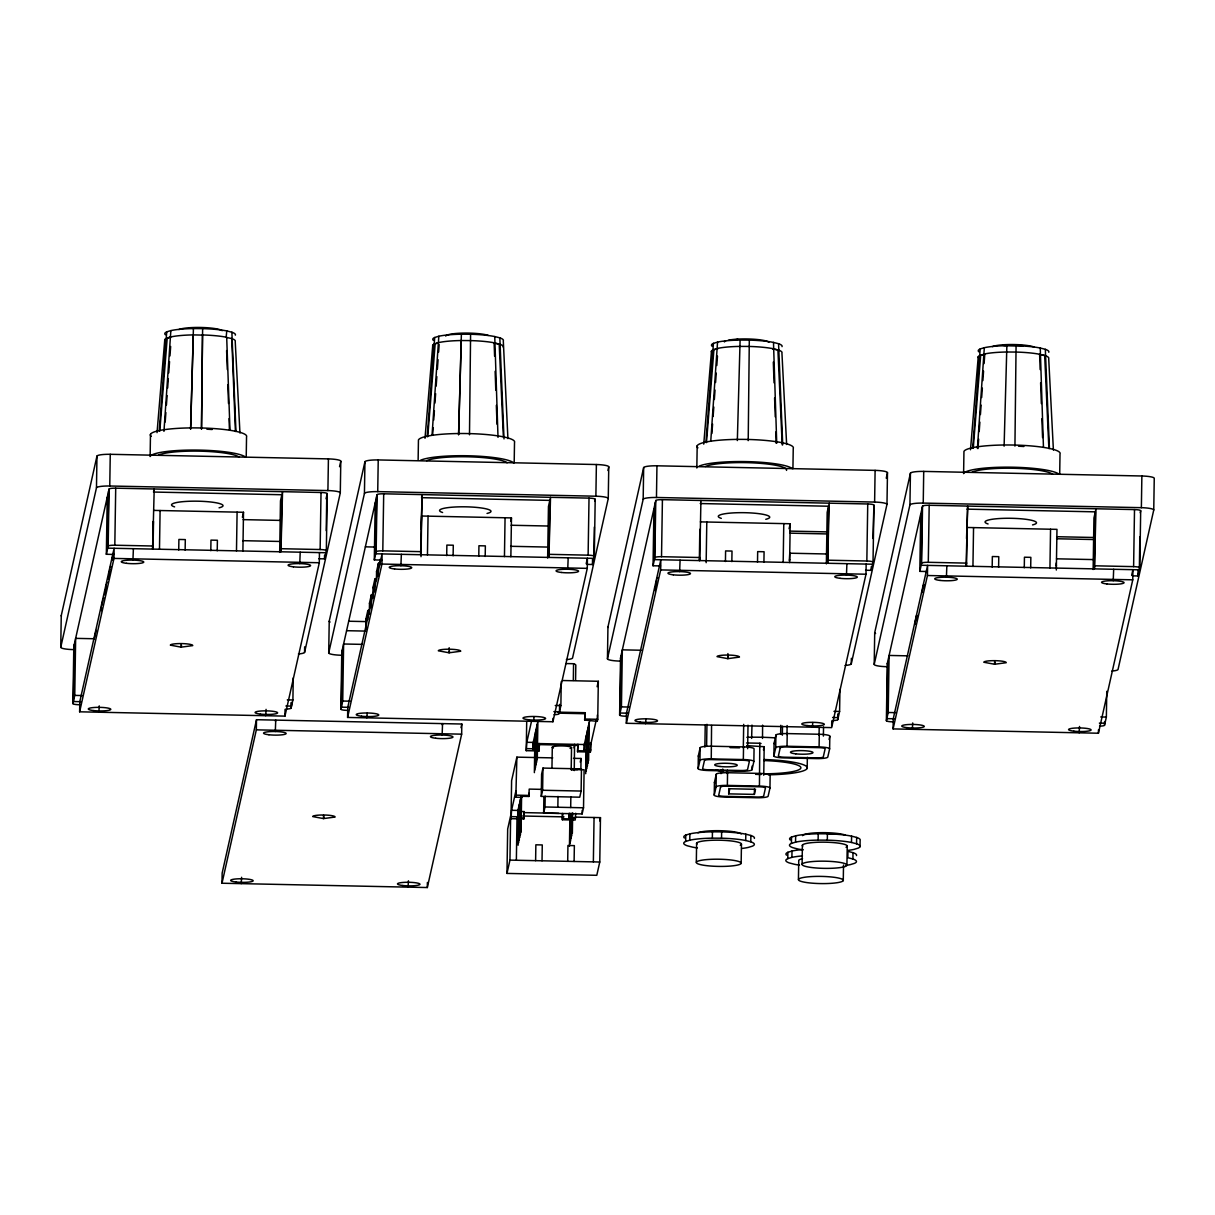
<?xml version="1.0" encoding="UTF-8"?>
<svg xmlns="http://www.w3.org/2000/svg" width="1215" height="1215" viewBox="0 0 1215 1215"><rect width="100%" height="100%" fill="white"/><g stroke="black" fill="none" stroke-linecap="round" stroke-linejoin="round"><path stroke-width="1.5" d="M201.477 429.001L202.616 328.627L193.413 328.566A35.311 5.65 0.9 0 0 170.859 330.602L166.728 331.862A35.311 5.65 0.9 0 0 165.437 334.763M201.508 429.153L202.51 334.96A35.311 5.65 0.9 0 1 226.689 337.269L229.969 429.837M469.491 434.788L470.585 334.247L461.381 334.201A35.311 5.65 0.9 0 0 438.828 336.236L434.697 337.497A35.311 5.65 0.9 0 0 433.406 340.382M748.212 440.635L749.306 340.109L740.102 340.063A35.311 5.65 0.9 0 0 717.549 342.098L713.433 343.344A35.311 5.65 0.9 0 0 712.127 346.245M762.504 738.462L762.61 725.142M1014.935 446.102L1016.074 345.713L1006.871 345.668A35.311 5.65 0.9 0 0 984.317 347.703L980.201 348.948A35.311 5.65 0.9 0 0 978.895 351.849M73.128 649.6A13.213 2.111 0.9 0 1 60.75 647.291L61.251 615.61L96.972 456.081A13.213 2.111 0.9 0 1 110.261 454.304L328.415 458.89A13.213 2.111 0.9 0 1 340.792 461.199L340.291 492.895L304.57 652.409A13.213 2.111 0.9 0 1 298.404 653.974M79.097 704.73A6.424 1.033 0.9 0 1 72.915 703.576L73.811 646.532L109.077 489.068A6.424 1.033 0.9 0 1 115.714 488.172L321.033 492.485A6.424 1.033 0.9 0 1 327.23 493.639L326.334 550.684L324.496 558.87L318.877 558.748M74.267 644.497L73.371 701.526L80.858 701.693M72.915 703.576L74.753 695.39L75.649 638.361L94.36 638.756M79.628 711.808L79.795 701.663L114.134 548.284L113.982 558.414L79.628 711.808L284.948 716.121L319.302 562.742L319.454 552.597M60.75 647.291L96.471 487.777L96.972 456.081M99.25 705.869L98.886 712.218M101.316 610.629L101.377 607.014M104.855 594.849L106.373 584.673M113.83 554.435L106.343 554.283L107.239 497.239M108.621 491.103L107.725 548.147L325.878 552.734M106.343 554.283L108.181 546.097L109.077 489.068M96.471 487.777A13.213 2.111 0.9 0 1 109.76 486L110.261 454.304M108.393 579.054L109.912 568.893M108.181 546.097A6.424 1.033 0.9 0 1 114.817 545.216L115.714 488.172M133.392 548.679L132.936 560.1M150.478 434.332L150.128 456.521A48.16 7.7 0.9 0 1 195.281 450.066A48.16 7.7 0.9 0 1 245.445 457.068M153.075 521.493L152.634 549.089L154.214 488.977L153.53 492.045L281.85 494.748L280.954 551.792L282.548 491.68L280.483 500.884L279.678 552.4M153.06 549.195L153.5 521.478M159.484 549.332L160.091 510.513M159.211 430.976L166.728 331.862M163.949 431.355L170.859 330.602M178.727 550L178.894 539.445L185.303 539.582L185.136 550.137M181.187 643.783L181.126 647.155L192.76 645.605A11.239 1.792 0.9 0 0 181.931 643.586A11.239 1.792 0.9 0 0 170.313 645.135L181.126 647.155L181.536 645.378M190.603 428.941L193.413 328.566M210.803 550.684L210.97 540.113L217.394 540.25L217.227 550.82M202.616 328.627A35.311 5.65 0.9 0 1 226.78 330.92L226.142 337.36L231.761 338.575A35.311 5.65 0.9 0 1 235.224 341.491L239.947 432.996M221.996 883.229L222.148 873.084L256.502 719.705L461.822 724.019L461.654 734.164L427.316 887.542L221.996 883.229L256.335 729.851L256.502 719.705M235.953 431.386L231.868 332.227L226.78 330.92M236.485 550.957L237.092 512.138M242.894 551.094L243.501 512.274L153.682 510.391M246.22 457.235L246.539 436.899A48.16 7.7 0.9 0 0 195.63 427.893A48.16 7.7 0.9 0 0 151.237 436.352M241.603 877.291L241.238 883.639M266.07 709.363L265.705 715.711M284.948 716.121L285.054 709.363M286.087 709.044A6.424 1.033 0.9 0 0 291.068 708.163L291.16 702.65M291.585 702.437L291.524 706.112L285.905 706.006M291.068 708.163L292.906 699.977L293.24 677.909M300.211 552.187L299.756 563.608M304.57 652.409L304.661 646.82M326.334 550.684A6.424 1.033 0.9 0 0 320.137 549.529L321.033 492.485M324.496 558.87L324.557 555.179M326.212 530.651L326.774 495.69M340.291 492.895A13.213 2.111 0.9 0 0 327.913 490.571L328.415 458.89M323.555 815.204L323.494 818.591L335.127 817.027A11.239 1.792 0.9 0 0 324.299 815.007A11.239 1.792 0.9 0 0 312.665 816.556L323.494 818.591L323.904 816.799M341.096 655.234A13.213 2.111 0.9 0 1 328.718 652.926L329.219 621.23L364.94 461.715A13.213 2.111 0.9 0 1 378.229 459.938L596.383 464.525A13.213 2.111 0.9 0 1 608.761 466.833L608.259 498.53L572.538 658.044A13.213 2.111 0.9 0 1 566.372 659.608M347.08 710.365A6.424 1.033 0.9 0 1 340.883 709.211L341.779 652.166L377.045 494.687A6.424 1.033 0.9 0 1 383.697 493.806L589.017 498.12A6.424 1.033 0.9 0 1 595.198 499.274L594.302 556.318L592.464 564.504L586.86 564.383M342.235 650.131L341.339 707.16L348.827 707.327M340.883 709.211L342.721 701.025L343.617 643.996L362.328 644.375M347.596 717.442L347.763 707.297L382.102 553.919L381.95 564.049L347.596 717.442L552.916 721.756L587.27 568.362L587.422 558.232L586.192 563.73M328.718 652.926L364.439 493.396L364.94 461.715M365.791 629.78L365.958 618.921L367.796 610.735A10.92 1.747 0.9 0 1 368.768 610.097M367.644 619.787L367.796 610.735M367.188 713.19L366.854 717.837M369.33 614L369.497 603.141L371.319 594.955A10.92 1.747 0.9 0 1 372.306 594.302M371.122 607.621L371.319 594.955M372.853 598.205L373.035 587.346L374.858 579.16A10.92 1.747 0.9 0 1 375.845 578.522M381.799 560.069L374.311 559.918L375.207 502.873M374.66 591.842L374.858 579.16M376.589 496.738L375.693 553.782L593.846 558.368L594.332 527.082M374.311 559.918L376.149 551.731L377.045 494.687M364.439 493.396A13.213 2.111 0.9 0 1 377.728 491.619L378.229 459.938M376.422 580.618L376.559 571.566L378.397 563.38A10.92 1.747 0.9 0 1 379.369 562.727M378.199 576.062L378.397 563.38M379.961 564.823L380.037 559.401M376.149 551.731A6.424 1.033 0.9 0 1 382.801 550.851L383.697 493.806M401.36 554.313L400.904 565.734M408.437 880.799L408.058 887.147M418.127 460.303L418.446 439.967A48.16 7.7 0.9 0 1 469.901 433.618A48.16 7.7 0.9 0 1 514.507 442.533L514.188 462.869M421.013 528.965L422.182 494.611L420.603 554.723M421.013 556.683L421.651 516.01L511.469 517.909L510.862 556.728M427.452 554.966L428.06 516.147M427.194 436.61L434.697 337.497M427.316 887.542L427.391 882.47M432.054 435.092L438.828 336.236M446.695 555.635L446.862 545.079L453.286 545.216L453.119 555.771M449.185 647.716L449.11 652.789L460.728 651.24A11.239 1.792 0.9 0 0 449.899 649.22A11.239 1.792 0.9 0 0 438.281 650.769L449.11 652.789L449.504 650.997M458.571 434.575L461.381 334.201M478.786 556.318L478.938 545.748L485.362 545.884L485.195 556.44M498.013 437.354L494.748 336.555A35.311 5.65 0.9 0 0 470.585 334.247M504.012 438.904L499.836 337.861L494.748 336.555M507.916 438.63L503.299 340.792A35.311 5.65 0.9 0 0 499.836 337.861M504.453 556.591L505.06 517.772M506.974 873.418L507.673 829.04L510.649 815.751L509.951 860.114L506.974 873.418L596.793 875.301L599.77 862.012L600.468 817.634L575.272 817.118M524.075 817.923L517.666 817.786L517.757 811.453L524.181 811.59L523.847 818.956L511.014 818.682L511.606 780.653L516.876 757.142L552.734 757.887M511.014 818.682L511.576 810.299L515.919 790.874L515.828 797.207L522.237 797.344L522.465 796.311L528.889 796.448L529.208 789.097L542.042 789.37M515.828 797.207L516.876 757.142M516.36 860.25L517.028 817.741M517.666 817.786L517.985 810.435L511.576 810.299M518.106 845.23L518.714 807.216M518.699 842.633L519.291 804.619M519.276 840.036L519.868 802.022M519.853 837.439L520.46 799.424M520.445 834.842L521.038 796.827L517.757 811.453M521.022 832.245L521.6 795.81M523.847 818.956L524.181 811.59M539.08 750.946L539.399 743.595L539.08 750.946L526.247 750.673L526.702 721.71M526.247 750.673L526.794 742.289L531.608 720.829M528.889 796.448L528.935 793.289M539.308 749.928L532.884 749.792L532.99 743.458L537.881 721.619L537.273 759.648M532.884 749.792L533.218 742.426L526.794 742.289M534.008 716.698L533.674 721.346M534.372 772.634L534.965 734.604M534.949 770.037L535.557 732.007M535.542 767.44L536.134 729.41M536.119 764.843L536.711 726.813M536.696 762.245L537.288 724.216M535.618 860.66L535.861 844.805L542.27 844.941L542.027 860.797M541.252 796.387L541.601 774.213L542.968 768.077L581.469 768.882L581.119 791.056L579.752 797.192L541.252 796.387L542.619 790.251L542.968 768.077M571.278 769.49L584.111 769.763L583.519 807.793L582.137 813.928L543.637 813.108L543.895 796.812M547.646 558.034L548.451 506.518L550.517 497.315L548.937 557.412L549.833 500.383L421.499 497.679M543.637 813.108L545.019 806.973L545.186 796.114M551.959 767.637L552.293 747.255M552.916 721.756L552.977 718.369M557.852 807.246L558.019 796.387M559.614 704.381L559.492 711.747L553.888 711.625M554.055 714.678A6.424 1.033 0.9 0 0 559.037 713.797L560.874 705.611L561.239 681.691M575.713 813.23L575.181 820.034L562.348 819.76L562.439 813.427M562.348 819.76L562.651 813.989M568.18 557.822L567.739 569.243M567.694 861.329L567.937 845.488L574.361 845.625L574.103 861.465M562.575 818.743L568.985 818.864L569.06 814.111M568.985 818.864L569.288 813.093M569.44 846.323L569.941 814.627M570.017 843.726L570.488 813.898M570.686 807.519L570.853 796.645M571.187 769.9L571.536 747.665M570.61 841.114L571.05 813.154M573.313 680.415L573.571 663.724L566.16 663.557M571.187 838.517L571.566 814.293M571.764 835.92L572.128 813.564M572.356 833.323L572.675 812.82M574.255 770.583L574.558 744.324M575.576 680.354L575.804 665.304A19.258 3.083 0.9 0 0 573.571 663.724M577.565 751.751L577.9 744.4L577.565 751.751L590.399 752.024L590.961 743.641L596.17 720.374M580.876 769.353L581.043 758.479L573.495 758.327M582.137 813.928L582.198 810.299M577.808 750.733L584.218 750.87L584.324 744.537L589.913 719.569M562.469 680.521L598.327 681.281L597.734 719.31L597.279 721.346L584.673 720.055L584.992 712.704L557.503 712.127M584.218 750.87L584.552 743.504L590.961 743.641M584.673 720.055L584.992 712.704M594.302 556.318A6.424 1.033 0.9 0 0 588.121 555.164L589.017 498.12M585.706 773.712L586.298 735.683M586.283 771.115L586.875 733.085M586.86 768.518L587.468 730.488M587.452 765.921L588.045 727.891M588.03 763.324L588.622 725.294M588.607 760.727L589.199 722.697M592.464 564.504L592.556 558.976M590.399 752.024L590.551 742.972M608.259 498.53A13.213 2.111 0.9 0 0 595.882 496.206L596.383 464.525M593.36 861.875L594.059 817.513M597.279 721.346L597.37 715.012M619.817 661.097A13.213 2.111 0.9 0 1 607.454 658.773L607.94 627.092L643.661 467.562A13.213 2.111 0.9 0 1 656.951 465.801L875.104 470.372A13.213 2.111 0.9 0 1 887.482 472.696L886.98 504.377L851.259 663.906A13.213 2.111 0.9 0 1 845.093 665.471M625.801 716.227A6.424 1.033 0.9 0 1 619.62 715.073L620.516 658.029L655.766 500.55A6.424 1.033 0.9 0 1 662.418 499.669L867.738 503.982A6.424 1.033 0.9 0 1 873.919 505.136L873.023 562.181L871.201 570.351L865.581 570.23M620.971 655.979L620.075 713.023L627.563 713.175M619.62 715.073L621.442 706.887L622.338 649.843L641.049 650.238M626.332 723.29L626.484 713.159L660.839 559.766L660.671 569.911L626.332 723.29L831.652 727.618L865.991 574.224L866.158 564.079M607.454 658.773L643.175 499.259L643.661 467.562M645.909 719.037L645.575 723.7M660.535 565.932L653.047 565.765L653.943 508.736M655.31 502.6L654.414 559.629L872.567 564.216M653.047 565.765L654.87 557.594L655.766 500.55M655.082 590.551L656.601 580.375M643.175 499.259A13.213 2.111 0.9 0 1 656.465 497.482L656.951 465.801M654.87 557.594A6.424 1.033 0.9 0 1 661.522 556.698L662.418 499.669M680.081 560.176L679.641 571.597M697.38 847.933A35.311 5.65 0.9 0 1 692.353 847.083L687.28 845.777A35.311 5.65 0.9 0 1 685.655 841.448L685.761 835.1L689.877 833.854A35.311 5.65 0.9 0 1 712.446 831.819L721.634 831.865A35.311 5.65 0.9 0 1 745.813 834.173L750.885 835.48A35.311 5.65 0.9 0 1 754.348 838.396M685.655 841.448L689.786 840.188L689.877 833.854M696.833 468.003L697.182 445.829M699.825 529.3L699.339 560.586L700.022 557.518L661.522 556.698M699.764 560.692L700.918 500.474M696.317 862.21L696.62 843.195M698.139 768.579L698.336 755.897L700.159 747.726A10.92 1.747 0.9 0 1 711.458 746.207L743.534 746.891A10.92 1.747 0.9 0 1 754.059 748.85L753.862 761.532L752.024 769.702A10.92 1.747 0.9 0 1 740.725 771.221L708.649 770.538A10.92 1.747 0.9 0 1 698.139 768.579L699.962 760.393L700.159 747.726M706.158 562.682L706.796 522.01M704.882 746.982L705.232 725.249M706.614 746.04L706.948 724.307M705.915 442.473L713.433 343.344M710.775 440.954L717.549 342.098M699.962 760.393A10.92 1.747 0.9 0 1 711.261 758.889L711.565 725.507M689.786 840.188A35.311 5.65 0.9 0 1 712.339 838.153L712.446 831.819M714.238 795.096L714.435 782.414L716.258 774.244A10.92 1.747 0.9 0 1 727.557 772.725L759.648 773.408A10.92 1.747 0.9 0 1 770.158 775.367L769.961 788.049L768.123 796.235A10.92 1.747 0.9 0 1 756.839 797.739L724.748 797.07A10.92 1.747 0.9 0 1 714.238 795.096L716.06 786.91L716.258 774.244M720.996 773.651L721.042 770.082M725.431 561.497L725.598 550.927L732.007 551.063L731.84 561.634M742.168 848.419A35.311 5.65 0.9 0 0 748.288 847.417L752.404 846.156A35.311 5.65 0.9 0 0 750.794 841.813L745.706 840.507A35.311 5.65 0.9 0 0 721.543 838.198L721.634 831.865M722.712 772.588L722.758 769.034M727.906 653.579L727.831 658.652L739.464 657.102A11.239 1.792 0.9 0 0 728.635 655.067A11.239 1.792 0.9 0 0 717.002 656.616L727.831 658.652L728.225 656.859M727.329 773.758L727.39 770.188M716.06 786.91A10.92 1.747 0.9 0 1 727.36 785.406L727.557 772.725M728.696 793.866L729.835 788.748L755.502 789.294L754.363 794.397L728.696 793.866L728.772 788.429M740.102 340.063L737.338 440.574M741.15 863.409A22.478 3.599 0.9 0 0 708.907 859.43A22.478 3.599 0.9 0 0 706.143 865.596A22.478 3.599 0.9 0 0 741.15 863.409L741.454 844.395M743.307 747.908L743.686 724.368M753.862 761.532A10.92 1.747 0.9 0 0 743.337 759.557L743.534 746.891M745.706 840.507L745.813 834.173M747.65 748.713L748.015 725.173M750.794 841.813L750.885 835.48M752.024 769.702L752.085 766.088M757.507 562.165L757.674 551.61L764.083 551.747L763.916 562.302M754.363 794.397L754.439 788.975M769.961 788.049A10.92 1.747 0.9 0 0 759.436 786.075L759.8 743.246L746.587 742.972M763.749 775.246L764.189 746.724L746.648 745.63M776.734 443.217L773.484 342.417A35.311 5.65 0.9 0 0 749.306 340.109M782.733 444.766L778.557 343.724L773.484 342.417M773.879 755.943L774.092 743.276L775.914 735.09A10.92 1.747 0.9 0 1 787.214 733.587L819.29 734.255A10.92 1.747 0.9 0 1 829.815 736.229L829.617 748.896L827.779 757.082A10.92 1.747 0.9 0 1 816.48 758.585L784.404 757.917A10.92 1.747 0.9 0 1 773.879 755.943L775.717 747.772L775.914 735.09M783.174 562.439L783.781 523.619M780.638 734.346L780.789 725.294M782.339 735.227L782.475 726.175M786.986 734.604L787.123 725.552M789.598 562.575L790.206 523.756L700.372 521.873M775.717 747.772A10.92 1.747 0.9 0 1 787.016 746.253L787.214 733.587M792.924 468.717L793.243 448.396A48.16 7.7 0.9 0 0 742.335 439.374A48.16 7.7 0.9 0 0 697.926 447.849M799.5 865.11A35.311 5.65 0.9 0 1 794.473 864.275L789.401 862.969A35.311 5.65 0.9 0 1 787.776 858.625L787.882 852.292L791.998 851.032A35.311 5.65 0.9 0 1 802.583 849.558M803.161 849.893A35.311 5.65 0.9 0 1 798.134 849.057L793.046 847.751A35.311 5.65 0.9 0 1 791.436 843.407L791.527 837.074L795.658 835.814A35.311 5.65 0.9 0 1 818.211 833.779L827.415 833.824A35.311 5.65 0.9 0 1 851.594 836.133L856.666 837.439A35.311 5.65 0.9 0 1 860.129 840.37L860.023 846.703M787.776 858.625L791.907 857.365L791.998 851.032M791.436 843.407L795.552 842.147L795.658 835.814M798.437 879.402L798.741 860.387A22.478 3.599 0.9 0 1 802.538 858.686M802.097 864.184L802.386 845.169M807.185 768.396L807.352 757.294M812.744 722.545L812.395 727.208M819.062 735.272L819.183 728.028M829.617 748.896A10.92 1.747 0.9 0 0 819.092 746.936L819.29 734.255M795.552 842.147A35.311 5.65 0.9 0 1 818.12 840.112L818.211 833.779M823.39 736.093L823.542 727.026M826.367 563.897L827.172 512.365L829.238 503.162L827.658 563.274L828.554 506.23L700.235 503.542M847.933 850.378A35.311 5.65 0.9 0 0 854.054 849.376L858.185 848.116A35.311 5.65 0.9 0 0 856.56 843.787L851.487 842.466A35.311 5.65 0.9 0 0 827.309 840.173L827.415 833.824M831.668 725.917L831.759 720.844M832.791 720.541A6.424 1.033 0.9 0 0 837.758 719.644L837.849 714.131M838.274 713.919L838.228 717.609L832.609 717.488M837.758 719.644L839.595 711.474L839.945 689.391M846.901 563.684L846.46 575.105M843.271 880.586A22.478 3.599 0.9 0 0 811.028 876.607A22.478 3.599 0.9 0 0 808.264 882.773A22.478 3.599 0.9 0 0 843.271 880.586L843.514 865.034M846.916 865.369A22.478 3.599 0.9 0 0 814.688 861.389A22.478 3.599 0.9 0 0 811.924 867.556A22.478 3.599 0.9 0 0 846.916 865.369L847.22 846.369M851.259 663.906L851.35 658.317M851.487 842.466L851.594 836.133M852.915 859.005L853.006 852.657L847.933 851.35L847.827 857.684L852.915 859.005A35.311 5.65 0.9 0 1 854.525 863.333L850.409 864.594A35.311 5.65 0.9 0 1 845.974 865.384M856.56 843.787L856.666 837.439M873.023 562.181A6.424 1.033 0.9 0 0 866.842 561.011L867.738 503.982M871.201 570.351L871.261 566.676M872.977 538.458L873.919 505.136M886.98 504.377A13.213 2.111 0.9 0 0 874.618 502.068L875.104 470.372M886.586 666.701A13.213 2.111 0.9 0 1 874.208 664.392L874.709 632.696L910.43 473.182A13.213 2.111 0.9 0 1 923.719 471.405L1141.872 475.991A13.213 2.111 0.9 0 1 1154.25 478.3L1153.749 509.981L1118.028 669.511A13.213 2.111 0.9 0 1 1111.862 671.075M892.569 721.832A6.424 1.033 0.9 0 1 886.373 720.677L887.269 663.633L922.534 506.154A6.424 1.033 0.9 0 1 929.186 505.273L1134.506 509.586A6.424 1.033 0.9 0 1 1140.688 510.74L1139.792 567.785L1137.969 575.956L1132.35 575.849M887.74 661.583L886.844 718.627L894.316 718.779M886.373 720.677L888.211 712.491L889.107 655.447L907.818 655.842M893.101 728.909L893.253 718.764L927.607 565.37L927.44 575.515L893.101 728.909L1098.421 733.222L1132.76 579.828L1132.927 569.683L1131.681 575.196M874.208 664.392L909.929 504.863L910.43 473.182M912.708 722.955L912.344 729.304M916.596 620.576L916.687 615.139L914.849 623.325A10.92 1.747 0.9 0 0 915.533 624.009M927.303 571.536L919.816 571.369L920.712 514.34M922.079 508.204L921.183 565.248L1139.336 569.82L1139.852 536.711M919.816 571.369L921.638 563.198L922.534 506.154M909.929 504.863A13.213 2.111 0.9 0 1 923.233 503.086L923.719 471.405M923.689 587.969L923.734 584.354L921.912 592.525M921.638 563.198A6.424 1.033 0.9 0 1 928.29 562.302L929.186 505.273M946.85 565.78L946.409 577.201M966.153 562.499L966.092 566.19L967.687 506.078L966.533 538.579M966.533 566.296L967.14 527.477L1056.974 529.36L1056.321 570.032M972.942 566.433L973.549 527.614M972.683 448.077L980.201 348.948M977.407 448.441L984.317 347.703M992.184 567.101L992.351 556.531L998.776 556.667L998.609 567.238M994.645 660.869L994.599 664.256L1006.233 662.707A11.239 1.792 0.9 0 0 995.404 660.671A11.239 1.792 0.9 0 0 983.77 662.236L994.599 664.256L994.994 662.464M1004.106 446.178L1006.871 345.668M1024.275 567.769L1024.442 557.214L1030.852 557.351L1030.685 567.906M1043.442 446.938L1040.253 348.022A35.311 5.65 0.9 0 0 1016.074 345.713M1049.426 448.472L1045.325 349.328L1040.253 348.022M1049.942 568.043L1050.55 529.239M1056.245 563.001L1056.2 566.175L1056.427 565.157M1059.693 474.336L1060.012 454A48.16 7.7 0.9 0 0 1015.391 445.085A48.16 7.7 0.9 0 0 963.951 451.433L963.601 473.607A48.16 7.7 0.9 0 1 1008.754 467.168A48.16 7.7 0.9 0 1 1058.903 474.154M1079.527 726.464L1079.163 732.812M1093.136 569.501L1093.94 517.985L1096.006 508.781L1094.426 568.878L1095.322 511.849L966.988 509.146M1098.421 733.222L1098.466 729.835M1099.56 726.145A6.424 1.033 0.9 0 0 1104.526 725.264L1104.587 721.573M1104.526 725.264L1106.364 717.078L1106.774 691.32M1113.669 569.288L1113.229 580.709M1139.792 567.785A6.424 1.033 0.9 0 0 1133.61 566.63L1134.506 509.586M1137.969 575.956L1138.045 570.442M1153.749 509.981A13.213 2.111 0.9 0 0 1141.371 507.673L1141.872 475.991M190.633 429.092L193.306 334.9A35.311 5.65 0.9 0 0 170.753 336.95L166.637 338.195A35.311 5.65 0.9 0 0 165.331 341.096M458.602 434.727L461.275 340.534A35.311 5.65 0.9 0 0 438.721 342.569L434.606 343.83A35.311 5.65 0.9 0 0 433.299 346.731M751.629 738.401L751.979 725.082M165.194 422L165.878 412.568M166.425 405.02L167.108 395.574M167.655 388.025L168.323 378.579M168.733 372.914L169.553 361.584M169.963 355.919L170.647 346.472M432.616 435.198L433.163 427.634M433.709 420.086L434.393 410.64M434.94 403.091L435.623 393.645M436.17 386.097L436.838 376.65M437.385 369.102L438.068 359.67M438.615 352.107L439.162 344.559M711.899 433.497L712.582 424.05M713.114 416.502L713.797 407.055M714.344 399.507L715.028 390.061M715.574 382.512L716.258 373.081M716.804 365.518L717.473 356.086M977.984 448.548L978.667 439.101M979.199 431.553L979.882 422.106M980.429 414.558L981.113 405.111M981.659 397.563L982.343 388.117M982.889 380.568L983.558 371.122M984.104 363.574L984.788 354.127L980.095 355.296A35.311 5.65 0.9 0 0 978.789 358.182M159.788 431.082L167.199 338.302L170.753 336.95M427.756 436.701L435.167 343.921L438.721 342.569M706.492 442.564L713.904 349.783L718.019 348.523L713.327 349.692A35.311 5.65 0.9 0 0 712.036 352.578M973.261 448.168L980.672 355.387L984.788 354.127M157.039 432.646L164.784 339.608M425.007 438.281L432.753 345.242M703.743 444.143L711.474 351.105M970.496 449.747L978.242 356.709M94.299 638.574L96.137 630.403M101.741 605.374L102.835 600.468M113.451 553.114L111.977 559.644A10.92 1.747 0.9 0 0 112.661 560.328M242.393 517.256L243.501 512.274M275.456 721.391L275.744 720.115L275.304 731.521M326.076 498.757L327.23 493.639M339.547 466.712L340.792 461.199M442.29 724.899L442.564 723.608L442.123 735.029M461.001 727.694L461.822 724.019M510.725 521.22L511.469 517.909M594.743 501.324L595.198 499.274M607.94 470.509L608.761 466.833M574.042 747.954L574.649 745.235M580.238 762.109L581.043 758.479M597.112 686.733L598.327 681.281M599.724 820.96L600.468 817.634M789.082 528.753L790.206 523.756M789.659 559.538L789.431 560.571L789.765 553.205L826.428 553.979M763.46 749.989L764.189 746.724M886.251 478.194L887.482 472.696M829.086 739.495L829.815 736.229M1140.232 512.791L1140.688 510.74M571.612 769.702L577.657 769.566M735.819 339.653L737.87 339.289M231.761 338.575L235.421 431.477M494.596 356.208L494.125 342.979L499.73 344.209A35.311 5.65 0.9 0 1 503.192 347.125M494.125 342.979L499.73 344.209M778.466 350.057L772.846 348.842L778.466 350.057A35.311 5.65 0.9 0 1 781.928 352.988L786.637 444.477M1040.146 369.557L1039.615 354.446L1045.219 355.661A35.311 5.65 0.9 0 1 1048.697 358.592L1053.405 450.097M1039.615 354.446L1045.219 355.661M193.306 334.9L202.556 335.097M461.275 340.534L470.478 340.595A35.311 5.65 0.9 0 1 494.657 342.888M984.226 354.036A35.311 5.65 0.9 0 1 1006.779 352.001L1015.983 352.061A35.311 5.65 0.9 0 1 1040.146 354.355M712.339 838.153L721.543 838.198M818.12 840.112L827.309 840.173M109.76 486L327.913 490.571M377.728 491.619L595.882 496.206M656.465 497.482L874.618 502.068M923.233 503.086L1141.371 507.673M243.167 519.625L280.771 520.415M511.135 525.245L548.755 526.034M789.856 531.107L827.476 531.897M1056.625 536.711L1094.244 537.501M789.826 533.157L827.385 533.947M1056.579 538.761L1094.138 539.551M242.635 540.675L280.194 541.465M510.619 546.294L548.178 547.084M1056.534 558.809L1093.196 559.583M365.366 546.841L374.828 547.039M114.817 545.216L153.318 546.021M281.652 548.724L320.137 549.529M382.801 550.851L421.286 551.656M549.62 554.344L588.121 555.164M828.341 560.206L866.842 561.011M928.29 562.302L966.791 563.122M1095.11 565.81L1133.61 566.63M113.982 558.414L319.302 562.742M381.95 564.049L587.27 568.362M660.671 569.911L865.991 574.224M927.44 575.515L1132.76 579.828M348.629 621.23L365.654 621.594M346.594 630.691L365.518 631.086M74.753 695.39L82.24 695.557M287.287 699.87L292.906 699.977M342.721 701.025L350.209 701.192M555.255 705.49L560.874 705.611M621.442 706.887L628.93 707.039M833.976 711.352L839.595 711.474M888.211 712.491L895.698 712.643M1100.744 716.956L1106.364 717.078M1099.378 723.092L1104.997 723.214M559.113 713.175L584.764 713.721M584.901 719.037L597.734 719.31M256.335 729.851L461.654 734.164M787.016 746.253L819.092 746.936M532.99 743.458L584.324 744.537M730.109 747.635L739.54 747.832M539.171 744.613L577.672 745.418M526.702 748.637L533.112 748.774M584.445 749.852L590.87 749.989M711.261 758.889L743.337 759.557M755.639 774.35L761.122 774.517M727.36 785.406L759.436 786.075M542.619 790.251L581.119 791.056M516.284 795.157L529.117 795.43M545.019 806.973L583.519 807.793M523.954 812.607L558.779 813.351M522.693 816.009L564.003 816.875M511.469 816.632L517.894 816.769M569.212 817.847L575.637 817.984M509.951 860.114L599.77 862.012M759.8 743.246L761.03 743.489M831.318 834.082L829.238 833.991L834.887 834.098M1023.076 345.683L1002.588 345.273L1005.504 345.698M1044.687 355.752L1048.879 448.563M777.919 350.148L782.202 444.857M499.198 344.285L503.39 437.096M1040.617 382.786L1041.361 403.577M1041.893 418.689L1042.561 437.582M773.317 362.07L774.061 382.847M774.593 397.958L775.261 416.851M775.808 431.978L776.203 443.308M495.128 371.319L495.796 390.212M496.343 405.339L497.011 424.232M226.613 350.573L227.296 369.466M227.828 384.593L228.496 403.486M229.043 418.598L229.438 429.928M330.116 622.034A13.213 2.111 0.9 0 1 329.219 621.23M341.947 652.44A6.424 1.033 0.9 0 1 341.779 652.166M442.594 512.502A25.682 4.101 0.9 0 1 466.18 506.837A25.682 4.101 0.9 0 1 487.033 513.444M370.18 603.809A10.92 1.747 0.9 0 1 369.497 603.141M377.242 572.25A10.92 1.747 0.9 0 1 376.559 571.566M373.704 588.03A10.92 1.747 0.9 0 1 373.035 587.346M366.641 619.604A10.92 1.747 0.9 0 1 365.958 618.921M420.618 460.227A48.16 7.7 0.9 0 1 469.552 455.807A48.16 7.7 0.9 0 1 513.413 462.702M426.693 460.652A41.735 6.667 0.9 0 1 469.096 456.825A41.735 6.667 0.9 0 1 507.111 462.794M61.464 616.005A13.213 2.111 0.9 0 1 61.251 615.61M74.555 647.063A6.424 1.033 0.9 0 1 73.811 646.532M174.611 506.883A25.682 4.101 0.9 0 1 198.212 501.203A25.682 4.101 0.9 0 1 219.065 507.809M106.738 583.048A10.92 1.747 0.9 0 1 107.725 582.395M206.884 429.214A41.735 6.667 0.9 0 1 212.154 429.518M158.725 455.018A41.735 6.667 0.9 0 1 201.128 451.19A41.735 6.667 0.9 0 1 239.142 457.159M110.276 567.253A10.92 1.747 0.9 0 1 111.248 566.615M103.199 598.828A10.92 1.747 0.9 0 1 104.186 598.175M608.168 627.487A13.213 2.111 0.9 0 1 607.94 627.092M621.26 658.56A6.424 1.033 0.9 0 1 620.516 658.029M721.315 518.365A25.682 4.101 0.9 0 1 744.917 512.7A25.682 4.101 0.9 0 1 765.769 519.306M717.457 348.432A35.311 5.65 0.9 0 1 740.011 346.397L749.215 346.442A35.311 5.65 0.9 0 1 773.378 348.751M699.354 466.074A48.16 7.7 0.9 0 1 748.288 461.654A48.16 7.7 0.9 0 1 792.134 468.55M705.414 466.499A41.735 6.667 0.9 0 1 753.239 462.885A41.735 6.667 0.9 0 1 786.485 470.402M656.966 578.75A10.92 1.747 0.9 0 1 657.953 578.097M655.827 587.604A10.92 1.747 0.9 0 1 655.143 586.921M875.605 633.501A13.213 2.111 0.9 0 1 874.709 632.696M887.436 663.906A6.424 1.033 0.9 0 1 887.269 663.633M988.084 523.969A25.682 4.101 0.9 0 1 1011.685 518.304A25.682 4.101 0.9 0 1 1032.537 524.91M1018.55 446.224A41.735 6.667 0.9 0 1 1023.896 446.497M972.182 472.119A41.735 6.667 0.9 0 1 1014.586 468.291A41.735 6.667 0.9 0 1 1052.6 474.26M1045.325 349.328A35.311 5.65 0.9 0 1 1048.788 352.259M992.382 346.639A22.478 3.599 0.9 0 1 1012.277 344.528A22.478 3.599 0.9 0 1 1033.828 346.882M778.557 343.724A35.311 5.65 0.9 0 1 782.02 346.639M724.429 341.931A22.478 3.599 0.9 0 1 725.613 341.035M728.241 340.23A22.478 3.599 0.9 0 1 751.356 339.091A22.478 3.599 0.9 0 1 768.913 342.19M791.907 857.365A35.311 5.65 0.9 0 1 802.477 855.907M786.576 855.178A35.311 5.65 0.9 0 1 787.882 852.292M853.006 852.657A35.311 5.65 0.9 0 1 856.469 855.588M774.76 743.96A10.92 1.747 0.9 0 1 774.092 743.276M445.708 336.084A22.478 3.599 0.9 0 1 463.872 333.092A22.478 3.599 0.9 0 1 488.339 335.416M231.868 332.227A35.311 5.65 0.9 0 1 235.33 335.158M178.909 329.554A22.478 3.599 0.9 0 1 201.751 327.488A22.478 3.599 0.9 0 1 222.224 330.708M696.97 844.136A22.478 3.599 0.9 0 1 720.632 840.233A22.478 3.599 0.9 0 1 740.269 845.291M684.455 838.001A35.311 5.65 0.9 0 1 685.761 835.1M697.942 832.791A22.478 3.599 0.9 0 1 720.784 830.726A22.478 3.599 0.9 0 1 741.241 833.946M802.75 846.111A22.478 3.599 0.9 0 1 826.397 842.208A22.478 3.599 0.9 0 1 846.05 847.265M790.236 839.96A35.311 5.65 0.9 0 1 791.527 837.074M802.538 835.662A22.478 3.599 0.9 0 1 820.702 832.67A22.478 3.599 0.9 0 1 845.169 834.994M715.119 783.098A10.92 1.747 0.9 0 1 714.435 782.414M699.02 756.581A10.92 1.747 0.9 0 1 698.336 755.897M746.876 737.308A48.16 7.7 0.9 0 1 775.246 737.885M764.356 759.527A48.16 7.7 0.9 0 1 807.261 767.531A48.16 7.7 0.9 0 1 768.275 774.806M720.799 771.176A48.16 7.7 0.9 0 1 715.848 769.809M763.916 760.56A41.735 6.667 0.9 0 1 800.882 767.789A41.735 6.667 0.9 0 1 763.476 773.818M553.402 748.045A9.629 1.534 0.9 0 1 562.256 745.919A9.629 1.534 0.9 0 1 570.078 748.41M704.457 760.484L702.619 768.67A6.424 1.033 0.9 0 0 708.816 769.824L740.892 770.507A6.424 1.033 0.9 0 0 747.544 769.611L749.366 761.425A6.424 1.033 0.9 0 0 743.185 760.271L711.094 759.603A6.424 1.033 0.9 0 0 704.457 760.484M720.556 787.016L718.718 795.187A6.424 1.033 0.9 0 0 724.915 796.357L756.991 797.025A6.424 1.033 0.9 0 0 763.643 796.129L765.465 787.958A6.424 1.033 0.9 0 0 759.284 786.804L727.208 786.12A6.424 1.033 0.9 0 0 720.556 787.016M780.212 747.863L778.375 756.034A6.424 1.033 0.9 0 0 784.571 757.203L816.647 757.871A6.424 1.033 0.9 0 0 823.284 756.991L825.122 748.805A6.424 1.033 0.9 0 0 818.94 747.65L786.849 746.967A6.424 1.033 0.9 0 0 780.212 747.863M394.556 568.954A11.239 1.792 0.9 0 0 411.733 567.754A11.239 1.792 0.9 0 0 395.24 565.856A11.239 1.792 0.9 0 0 394.556 568.954M561.376 572.462A11.239 1.792 0.9 0 0 578.568 571.263A11.239 1.792 0.9 0 0 562.059 569.364A11.239 1.792 0.9 0 0 561.376 572.462M528.404 719.72A11.239 1.792 0.9 0 0 545.581 718.521A11.239 1.792 0.9 0 0 529.087 716.607A11.239 1.792 0.9 0 0 528.404 719.72M361.569 716.212A11.239 1.792 0.9 0 0 378.761 715.012A11.239 1.792 0.9 0 0 362.267 713.114A11.239 1.792 0.9 0 0 361.569 716.212M126.573 563.32A11.239 1.792 0.9 0 0 143.765 562.135A11.239 1.792 0.9 0 0 127.271 560.221A11.239 1.792 0.9 0 0 126.573 563.32M293.407 566.828A11.239 1.792 0.9 0 0 310.584 565.628A11.239 1.792 0.9 0 0 294.091 563.73A11.239 1.792 0.9 0 0 293.407 566.828M260.42 714.086A11.239 1.792 0.9 0 0 277.612 712.886A11.239 1.792 0.9 0 0 261.119 710.988A11.239 1.792 0.9 0 0 260.42 714.086M93.601 710.578A11.239 1.792 0.9 0 0 110.793 709.378A11.239 1.792 0.9 0 0 94.299 707.479A11.239 1.792 0.9 0 0 93.601 710.578M673.277 574.817A11.239 1.792 0.9 0 0 690.469 573.617A11.239 1.792 0.9 0 0 673.976 571.718A11.239 1.792 0.9 0 0 673.277 574.817M840.097 578.325A11.239 1.792 0.9 0 0 857.289 577.125A11.239 1.792 0.9 0 0 840.795 575.227A11.239 1.792 0.9 0 0 840.097 578.325M807.125 725.568A11.239 1.792 0.9 0 0 824.317 724.368A11.239 1.792 0.9 0 0 807.823 722.469A11.239 1.792 0.9 0 0 807.125 725.568M640.305 722.059A11.239 1.792 0.9 0 0 657.497 720.875A11.239 1.792 0.9 0 0 641.004 718.961A11.239 1.792 0.9 0 0 640.305 722.059M940.046 580.421A11.239 1.792 0.9 0 0 957.238 579.221A11.239 1.792 0.9 0 0 940.744 577.322A11.239 1.792 0.9 0 0 940.046 580.421M1106.865 583.929A11.239 1.792 0.9 0 0 1124.057 582.729A11.239 1.792 0.9 0 0 1107.564 580.831A11.239 1.792 0.9 0 0 1106.865 583.929M1073.893 731.172A11.239 1.792 0.9 0 0 1091.085 729.987A11.239 1.792 0.9 0 0 1074.592 728.074A11.239 1.792 0.9 0 0 1073.893 731.172M907.073 727.663A11.239 1.792 0.9 0 0 924.266 726.479A11.239 1.792 0.9 0 0 907.757 724.565A11.239 1.792 0.9 0 0 907.073 727.663M795.795 753.847A11.239 1.792 0.9 0 0 812.972 752.662A11.239 1.792 0.9 0 0 796.478 750.749A11.239 1.792 0.9 0 0 795.795 753.847M720.039 766.483A11.239 1.792 0.9 0 0 737.232 765.283A11.239 1.792 0.9 0 0 720.723 763.385A11.239 1.792 0.9 0 0 720.039 766.483M268.94 734.756A11.239 1.792 0.9 0 0 286.132 733.556A11.239 1.792 0.9 0 0 269.639 731.643A11.239 1.792 0.9 0 0 268.94 734.756M435.76 738.249A11.239 1.792 0.9 0 0 452.952 737.065A11.239 1.792 0.9 0 0 436.458 735.151A11.239 1.792 0.9 0 0 435.76 738.249M402.788 885.507A11.239 1.792 0.9 0 0 419.98 884.307A11.239 1.792 0.9 0 0 403.486 882.409A11.239 1.792 0.9 0 0 402.788 885.507M235.968 881.999A11.239 1.792 0.9 0 0 253.16 880.799A11.239 1.792 0.9 0 0 236.667 878.901A11.239 1.792 0.9 0 0 235.968 881.999"/></g></svg>
